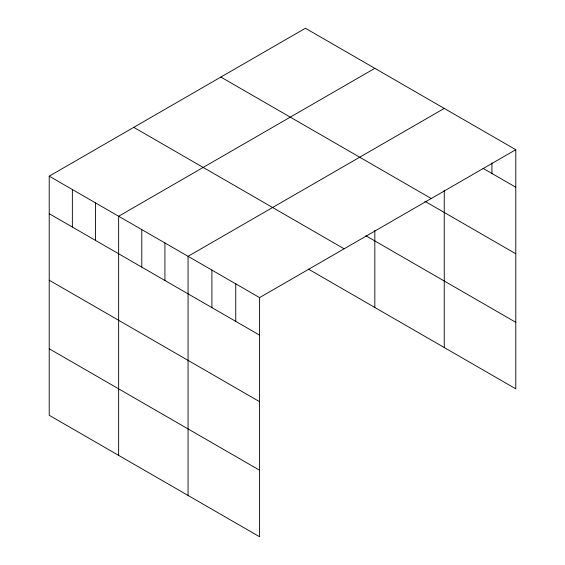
<?xml version="1.0" encoding="UTF-8"?>
<svg xmlns="http://www.w3.org/2000/svg" width="565" height="565" viewBox="0 0 565 565"><rect width="100%" height="100%" fill="white"/><g stroke="black" fill="none" stroke-linecap="round" stroke-linejoin="round"><path stroke-width="0.85" d="M515.781 149.704L259.589 297.614L259.589 536.75L49.219 415.296L49.219 176.16L305.411 28.25L515.781 149.704L515.781 388.84L308.391 269.11M374.828 68.33L118.643 216.24L118.643 455.376M444.252 108.409L188.067 256.319L188.067 495.456M482.997 168.306L515.781 187.234M220.866 77.059L431.236 198.52M424.845 201.267L515.781 253.763M365.873 235.76L515.781 322.311M133.764 127.351L344.134 248.805M49.219 176.16L259.589 297.614M49.219 213.69L259.589 335.144M49.219 280.219L259.589 401.673M49.219 348.76L259.589 470.221M491.938 162.995L491.938 173.469M444.252 190.292L444.252 347.546M374.828 230.393L374.828 307.466M235.746 283.849L235.746 321.379M211.91 270.084L211.91 307.614M164.924 242.957L164.924 280.487M141.787 229.602L141.787 267.125M95.499 202.877L95.499 240.407M72.362 189.522L72.362 227.045"/></g></svg>
